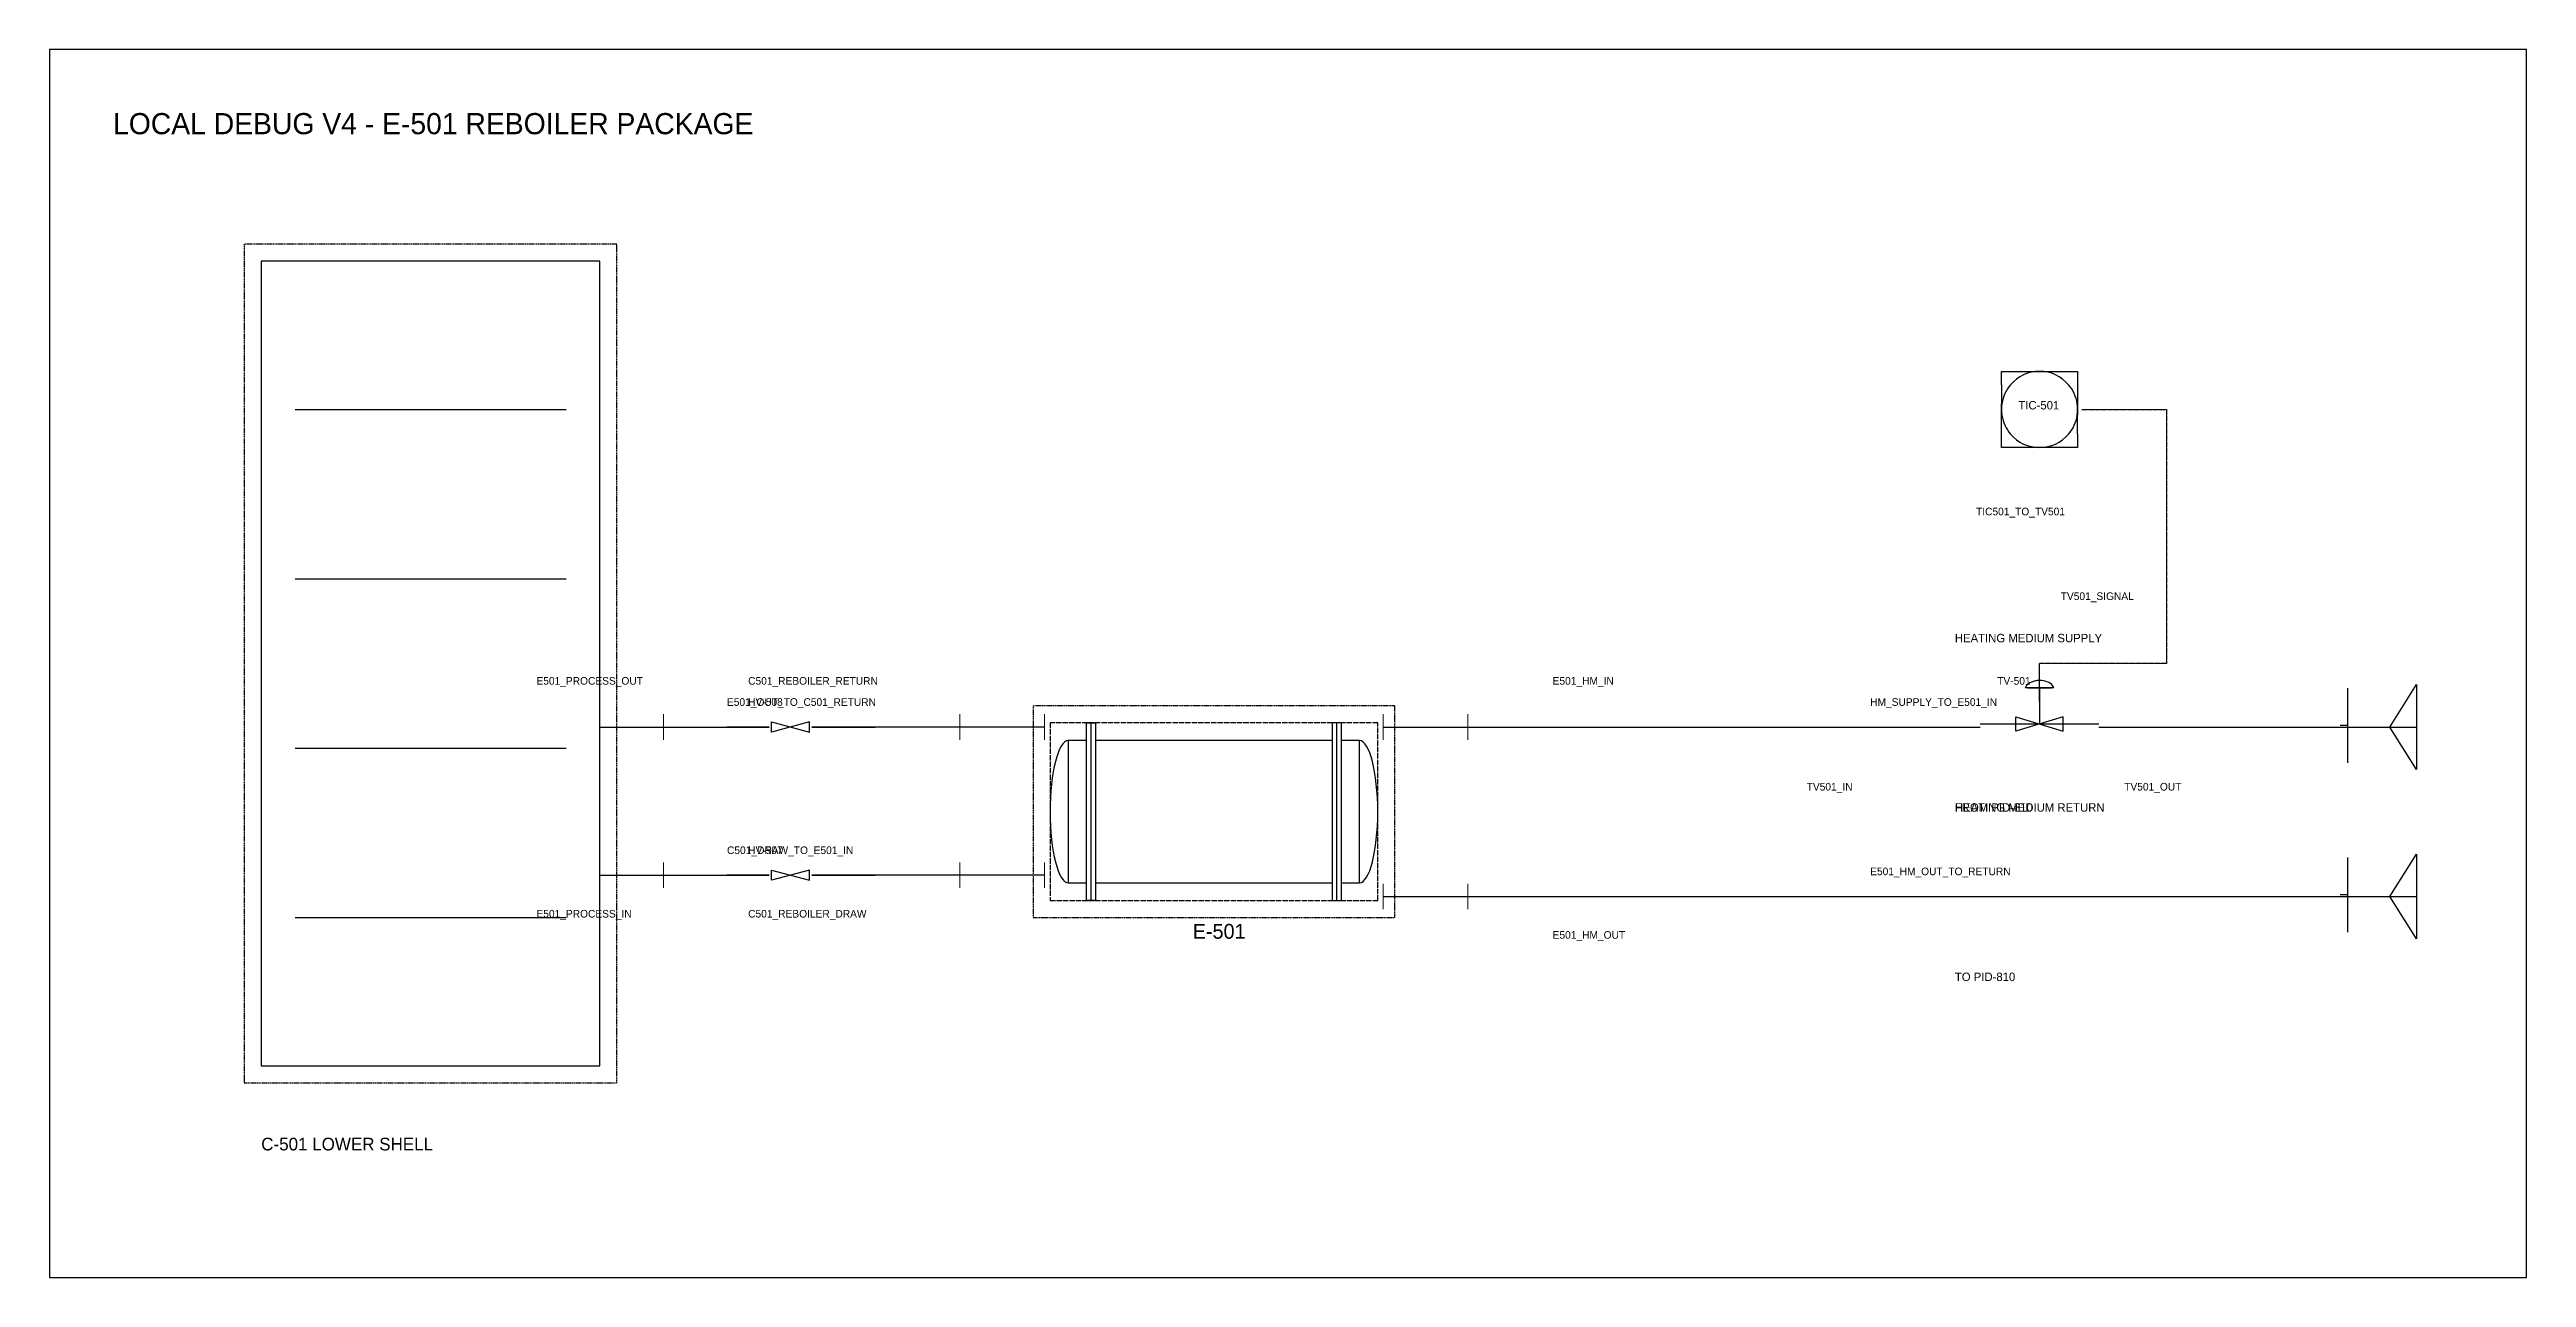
# Model space of a CAD drawing. Header units: metres. Extents: x 35 to 620, y 70 to 360.
import ezdxf

# ---------------------------------------------------------------- set-up
doc = ezdxf.new("R2010")
doc.units = ezdxf.units.M
doc.linetypes.add('DASHED', pattern=[1.524, 1.27, -0.254])
doc.linetypes.add('DOTTED', pattern=[0.06, 0.01, -0.05])
for name, color, linetype in [('BORDER', 7, 'Continuous'), ('EQUIPMENT', 4, 'Continuous'), ('INSTRUMENT', 6, 'Continuous'), ('NOZZLES', 1, 'Continuous'), ('PROCESS', 1, 'Continuous'), ('QA_OVERLAY', 2, 'Continuous'), ('SIGNAL_PNEUMATIC', 2, 'Continuous'), ('SYMBOLS', 4, 'Continuous'), ('TEXT', 7, 'Continuous'), ('UTILITY', 5, 'Continuous')]:
    doc.layers.add(name, color=color, linetype=linetype)

# ---------------------------------------------------------------- blocks, each defined once
blk = doc.blocks.new('YAML_PID_REBOILER')
for p, q in [((-1.6875, -0.625), (-1.6875, 0.625)), ((1.6875, -0.625), (1.6875, 0.625))]:
    blk.add_line(p, q)
for points in [[(-1.75, 0.625), (-1.625, 0.625), (-1.625, -0.625), (-1.75, -0.625)], [(1.75, 0.625), (1.625, 0.625), (1.625, -0.625), (1.75, -0.625)]]:
    blk.add_lwpolyline(points, close=True)
at = {"linetype": 'CONTINUOUS'}
for points in [[(-1.75, 0.5), (-2, 0.5), (-2, -0.5)], [(1.625, 0.5), (-1.625, 0.5)], [(1.75, -0.5), (2, -0.5), (2, 0.5), (1.75, 0.5)], [(-2, -0.5), (-1.75, -0.5)], [(-1.625, -0.5), (1.625, -0.5)]]:
    blk.add_lwpolyline(points, dxfattribs=at)
for centre, major_axis in [((-2, 0), (0, -0.5)), ((2, 0), (0, 0.5))]:
    blk.add_ellipse(centre, major_axis=major_axis, ratio=0.5, start_param=3.1415927, end_param=6.2831853)
blk = doc.blocks.new('YAML_PID_OFFPAGE_CONNECTOR')
at = {"layer": 'DEFAULT_1_2_778'}
for p, q in [((2.649, 0.672), (2.649, -0.731)), ((2.683, -0.03), (3.324, -0.03))]:
    blk.add_line(p, q, dxfattribs=at)
at = {"layer": 'DEFAULT_255_2_778'}
for p, q in [((-3.324, 0), (-3.324, 0.794)), ((-3.324, 0.794), (-0.996, 0)), ((2.497, 0), (-3.324, 0)), ((-0.996, 0), (-3.324, -0.794)), ((-3.324, -0.794), (-3.324, 0))]:
    blk.add_line(p, q, dxfattribs=at)
blk = doc.blocks.new('YAML_PID_MANUAL_BLOCK_VALVE')
blk.add_lwpolyline([(-0.5, -0.3), (-0.5, 0.3), (0.5, -0.3), (0.5, 0.3), (-0.5, -0.3)])
blk = doc.blocks.new('YAML_PID_CONTROL_VALVE')
at = {"layer": 'DEFAULT_255_2_778'}
for p, q in [((1.59, 3.3), (-1.59, 3.3)), ((-1.32, 3.3), (1.32, 3.3)), ((0, 3.3), (0, -3.31)), ((1.59, 3.3), (1.59, 3.3)), ((2.65, -1.99), (-2.65, -4.64)), ((-2.65, -4.64), (-2.65, -1.99)), ((-2.65, -1.99), (2.65, -4.64)), ((2.65, -4.64), (2.65, -1.99)), ((-6.61, -3.31), (6.61, -3.31))]:
    blk.add_line(p, q, dxfattribs=at)
for centre, radius, start, end in [((-0.12, 3.05), 1.49, 139.274, 170.2375), ((0.08, 2.88), 1.75, 107.8085, 139.4549), ((0.03, 3.03), 1.6, 100.7622, 107.7138), ((0.01, 3.18), 1.44, 91.8616, 100.8049), ((0, 3.29), 1.33, 90.0038, 91.7662), ((0, 3.22), 1.41, 80.7831, 89.8951), ((-0.02, 3.11), 1.52, 79.284, 80.8774), ((-0.07, 2.91), 1.72, 54.0163, 78.868), ((0.03, 3), 1.59, 16.9721, 54.9197), ((0.18, 3.07), 1.43, 9.4624, 16.199)]:
    blk.add_arc(centre, radius, start, end, dxfattribs=at)
blk = doc.blocks.new('YAML_PID_DCS_CONTROLLER')
for p, q in [((-0.5, 0.325), (-0.5, 0.075)), ((0.5, 0.325), (0.5, 0.075)), ((-0.5, -0.325), (-0.5, -0.075)), ((0.5, -0.325), (0.5, -0.075))]:
    blk.add_line(p, q)
for points in [[(-0.5, 0.325), (-0.5, 0.5), (0.5, 0.5), (0.5, 0.325)], [(-0.5, -0.075), (-0.5, 0.075)], [(0.5, 0.075), (0.5, -0.075)], [(0.5, -0.325), (0.5, -0.5), (-0.5, -0.5), (-0.5, -0.325)]]:
    blk.add_lwpolyline(points)
for start, end in [(40.5416, 139.4584), (8.6269, 40.5416), (171.3731, 188.6269), (139.4584, 171.3731), (351.3731, 8.6269), (188.6269, 220.5416), (220.5416, 319.4584), (319.4584, 351.3731)]:
    blk.add_arc((0, 0), 0.5, start, end)

msp = doc.modelspace()

# ---------------------------------------------------------------- linework, layer by layer
at = {"layer": 'BORDER'}
msp.add_lwpolyline([(35, 70), (620, 70), (620, 360), (35, 360), (35, 70)], dxfattribs=at)
at = {"layer": 'EQUIPMENT'}
for p, q in [((93, 275), (157, 275)), ((93, 235), (157, 235)), ((93, 195), (157, 195)), ((93, 155), (157, 155))]:
    msp.add_line(p, q, dxfattribs=at)
msp.add_lwpolyline([(85, 120), (165, 120), (165, 310), (85, 310), (85, 120)], dxfattribs=at)
at = {"layer": 'INSTRUMENT'}
msp.add_line((505, 206), (505, 215), dxfattribs=at)
at = {"layer": 'NOZZLES', "lineweight": 18}
for p, q in [((165, 197), (165, 203)), ((180, 197), (180, 203)), ((250, 197), (250, 203)), ((270, 197), (270, 203)), ((350, 197), (350, 203)), ((370, 197), (370, 203)), ((165, 162), (165, 168)), ((180, 162), (180, 168)), ((250, 162), (250, 168)), ((270, 162), (270, 168)), ((350, 157), (350, 163)), ((370, 157), (370, 163))]:
    msp.add_line(p, q, dxfattribs=at)
at = {"layer": 'NOZZLES', "lineweight": 25}
for p, q in [((165, 200), (195, 200)), ((270, 200), (230, 200)), ((350, 200), (385, 200)), ((165, 165), (195, 165)), ((270, 165), (230, 165)), ((350, 160), (385, 160))]:
    msp.add_line(p, q, dxfattribs=at)
at = {"layer": 'PROCESS', "lineweight": 35}
for points in [[(195, 200), (205, 200)], [(215, 200), (230, 200)], [(195, 165), (205, 165)], [(215, 165), (230, 165)]]:
    msp.add_lwpolyline(points, dxfattribs=at)
at = {"layer": 'QA_OVERLAY', "linetype": 'DOTTED'}
for points in [[(81, 116), (169, 116), (169, 314), (81, 314), (81, 116)], [(267.3, 155), (352.7, 155), (352.7, 205), (267.3, 205), (267.3, 155)]]:
    msp.add_lwpolyline(points, dxfattribs=at)
at = {"layer": 'QA_OVERLAY', "linetype": 'DASHED'}
for points in [[(85, 120), (165, 120), (165, 310), (85, 310), (85, 120)], [(271.3, 159), (348.7, 159), (348.7, 201), (271.3, 201), (271.3, 159)]]:
    msp.add_lwpolyline(points, dxfattribs=at)
at = {"layer": 'SIGNAL_PNEUMATIC', "lineweight": 18}
for p, q in [((515, 275), (535, 275)), ((535, 275), (535, 215)), ((535, 255), (535, 260)), ((535, 225), (535, 230)), ((535, 215), (505, 215))]:
    msp.add_line(p, q, dxfattribs=at)
at = {"layer": 'SIGNAL_PNEUMATIC', "linetype": 'DASHED', "lineweight": 25}
for p, q in [((515, 275), (535, 275)), ((535, 275), (535, 215)), ((535, 215), (505, 215))]:
    msp.add_line(p, q, dxfattribs=at)
at = {"layer": 'UTILITY', "lineweight": 25}
for points in [[(385, 200), (491, 200)], [(519, 200), (585, 200)], [(385, 160), (585, 160)]]:
    msp.add_lwpolyline(points, dxfattribs=at)

# ---------------------------------------------------------------- block references
at = {"layer": 'SYMBOLS'}
for name, p, xscale, yscale in [('YAML_PID_DCS_CONTROLLER', (505, 275), 18, 18), ('YAML_PID_CONTROL_VALVE', (505, 205), 2.1165301000816377, 1.294311383901137), ('YAML_PID_MANUAL_BLOCK_VALVE', (210, 200), 9, 4), ('YAML_PID_REBOILER', (310, 180), 17.2, 33.6), ('YAML_PID_MANUAL_BLOCK_VALVE', (210, 165), 9, 4)]:
    msp.add_blockref(name, p, dxfattribs=dict(at, xscale=xscale, yscale=yscale))
at = {"layer": 'SYMBOLS', "xscale": 2.707727610906041, "yscale": 12.59842519685039, "rotation": 180}
for p in [(585, 200), (585, 160)]:
    msp.add_blockref('YAML_PID_OFFPAGE_CONNECTOR', p, dxfattribs=at)

# ---------------------------------------------------------------- texts
at = {"layer": 'QA_OVERLAY'}
for s, p in [('TIC501_TO_TV501', (490, 250)), ('E501_OUT_TO_C501_RETURN', (195, 205)), ('HM_SUPPLY_TO_E501_IN', (465, 205)), ('C501_DRAW_TO_E501_IN', (195, 170)), ('E501_HM_OUT_TO_RETURN', (465, 165))]:
    msp.add_text(s, height=1.8, dxfattribs=at).set_placement(p)
at = {"layer": 'TEXT'}
for s, height, p in [('LOCAL DEBUG V4 - E-501 REBOILER PACKAGE', 5, (50, 340)), ('TIC-501', 2, (500, 275)), ('TV501_SIGNAL', 1.8, (510, 230)), ('HEATING MEDIUM SUPPLY', 2, (485, 220)), ('E501_PROCESS_OUT', 1.8, (150, 210)), ('C501_REBOILER_RETURN', 1.8, (200, 210)), ('E501_HM_IN', 1.8, (390, 210)), ('TV-501', 1.8, (495, 210)), ('HV-508', 1.8, (200, 205)), ('TV501_IN', 1.8, (450, 185)), ('FROM PID-810', 2, (485, 180)), ('HEATING MEDIUM RETURN', 2, (485, 180)), ('TV501_OUT', 1.8, (525, 185)), ('HV-507', 1.8, (200, 170)), ('E501_PROCESS_IN', 1.8, (150, 155)), ('C501_REBOILER_DRAW', 1.8, (200, 155)), ('E-501', 3.5, (305, 150)), ('E501_HM_OUT', 1.8, (390, 150)), ('TO PID-810', 2, (485, 140)), ('C-501 LOWER SHELL', 3, (85, 100))]:
    msp.add_text(s, height=height, dxfattribs=at).set_placement(p)

doc.saveas('drawing.dxf')
